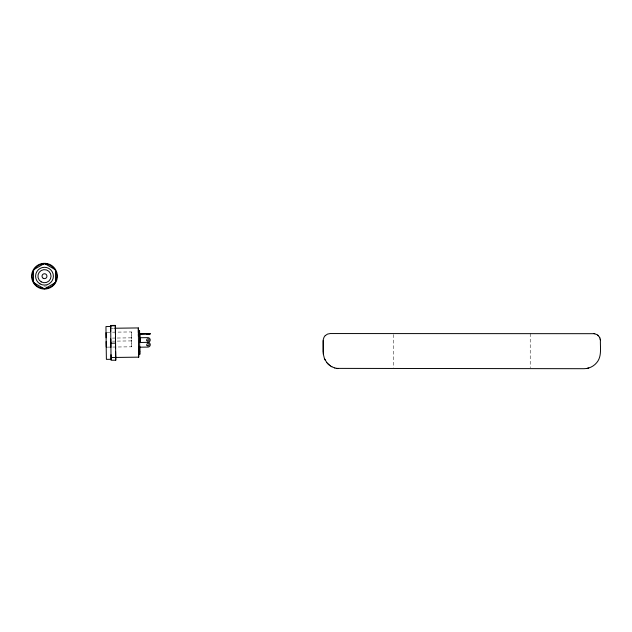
<?xml version="1.0" encoding="UTF-8"?>
<svg xmlns="http://www.w3.org/2000/svg" width="632" height="632" viewBox="0 0 632 632"><rect width="100%" height="100%" fill="white"/><g stroke="black" fill="none" stroke-linecap="round" stroke-linejoin="round"><path stroke-width="0.47" stroke-dasharray="3.16 2.37" d="M117.315 341.09L131.693 340.909L131.677 339.747M117.275 338.025L131.654 337.844L131.661 339.005M107.021 332.25L131.575 331.934L131.764 346.81L117.031 347M110.679 328.324L113.491 328.292M112.48 338.088L116.312 338.041M112.52 341.154L116.351 341.106M107.211 347.126L116.051 347.015M111.998 357.404L114.811 357.372M112.046 357.491L115.008 357.459M131.654 337.844L131.669 338.957M131.685 340.861L131.669 339.795M131.575 331.934L131.661 337.496M131.764 346.81L131.677 341.256M530.224 333.554L530.224 367.721M393.349 334.526L393.349 367.721M47.06 285.79A9.938 9.938 0 0 1 42.755 285.972"/><path stroke-width="0.95" d="M106.01 331.563L105.971 326.562L110.663 326.499L110.695 331.5M140.13 341.651L140.107 339.637C140.746 341.88 139.214 342.236 139.64 339.961M323.252 353.904L323.205 339.89L324.003 337.267L325.227 335.608M115.767 356.969L115.751 360.208L111.066 360.272L110.671 325.472L115.356 325.409L115.395 328.253M115.751 360.208L115.356 325.409M138.4 336.098L138.329 327.937L114.629 328.237M139.759 346.241L139.814 354.252L138.645 354.268L138.376 333.949L139.546 333.933L139.561 330.805L138.384 330.82M148.378 333.546L139.561 333.736L149.792 333.546L150.116 334.028L148.07 334.075L150.116 334.028M140.035 334.202L140.107 339.961M325.251 335.608L327.51 334.091L330.22 333.554L594.744 333.688M336.374 368.385L584 368.701C588.842 368.709 593.614 366.449 596.679 362.705C601.972 356.614 600.179 347.877 600.4 340.585L600.242 339.21M587.175 368.385L588.74 367.99M148.354 334.067L148.939 334.044L146.64 334.083L148.378 334.012M147.77 333.57L146.592 333.609L147.777 334.02L139.561 334.202M110.624 325.812L115.308 325.757M138.345 331.128L139.514 331.113M139.64 337.741L147.841 337.63A2.346 2.346 0 0 1 150.211 339.945A2.346 2.346 0 0 1 147.896 342.323L139.688 342.505M139.632 339.36L140.099 339.352M110.821 343.216L115.506 343.152M139.751 347.189L147.951 347.079A2.346 2.346 0 0 0 150.258 344.709A2.346 2.346 0 0 0 147.888 342.402M138.598 351.542L139.767 351.526L139.814 354.252M115.008 357.459L138.7 357.151L138.692 354.702M148.354 333.57L150.108 333.562M594.033 333.585L597.279 334.739L599.571 337.267M337.986 368.622L334.81 367.99M334.834 367.99L331.84 366.757M330.457 365.936L331.863 366.757M330.481 365.936L327.976 363.898M597.809 335.15L598.314 335.608M329.193 364.972L326.894 362.705M326.918 362.705L324.421 358.573L323.276 353.904M599.547 337.267L599.863 337.891M324.445 358.573L325.132 360.027M599.839 337.891L600.368 339.89M115.372 328.324L115.411 333.712M115.743 357.357L115.632 351.534M138.7 357.151L138.542 347.284M110.663 326.499L110.679 326.989M139.996 340.158L139.988 339.289M139.561 330.805L139.601 333.53M110.987 354.694L111.082 359.292L106.389 359.355L106.2 347.474M139.988 339.637L140.114 340.127M110.671 325.472L110.703 327.368M106.129 337.82L106.042 332.266L106.231 347.142L106.136 341.58M147.762 333.633L147.762 334.099M139.569 333.657L139.767 351.526M115.443 336.99L115.585 348.192M110.774 338.926L110.884 347.41M138.361 332.914L138.329 327.937M323.197 340.585L323.197 352.3M55.513 270.741A12.3 12.3 0 0 1 55.513 281.635M55.142 282.338A12.3 12.3 0 0 1 44.485 288.492M43.687 288.461A12.3 12.3 0 0 1 32.185 276.192A12.3 12.3 0 0 1 43.687 263.915M44.485 263.884A12.3 12.3 0 0 1 55.142 270.038M140.091 338.144L140.099 339.029L140.091 338.144M44.485 263.473L33.472 269.832L33.472 282.543L44.485 288.903L55.498 282.543L55.498 269.832L44.485 263.473M148.939 333.578L148.062 333.609L148.939 333.578M41.206 281.872A6.557 6.557 0 0 0 51.042 276.192A6.557 6.557 0 0 0 41.206 270.504A6.557 6.557 0 0 0 41.206 281.872M43.253 278.317A2.457 2.457 0 0 0 46.942 276.192A2.457 2.457 0 0 0 43.253 274.059A2.457 2.457 0 0 0 43.253 278.317M40.037 283.894A8.895 8.895 0 0 0 53.388 276.192A8.895 8.895 0 0 0 40.037 268.482A8.895 8.895 0 0 0 40.037 283.894M35.479 285.403A12.885 12.885 0 0 0 56.967 279.376A12.885 12.885 0 0 0 41.009 263.781A12.885 12.885 0 0 0 35.479 285.403M147.098 345.578A1.169 1.169 0 0 0 149.057 345.033A1.169 1.169 0 0 0 147.604 343.611A1.169 1.169 0 0 0 147.098 345.578M147.051 340.814A1.169 1.169 0 0 0 149.002 340.269A1.169 1.169 0 0 0 147.548 338.847A1.169 1.169 0 0 0 147.051 340.814"/></g></svg>
